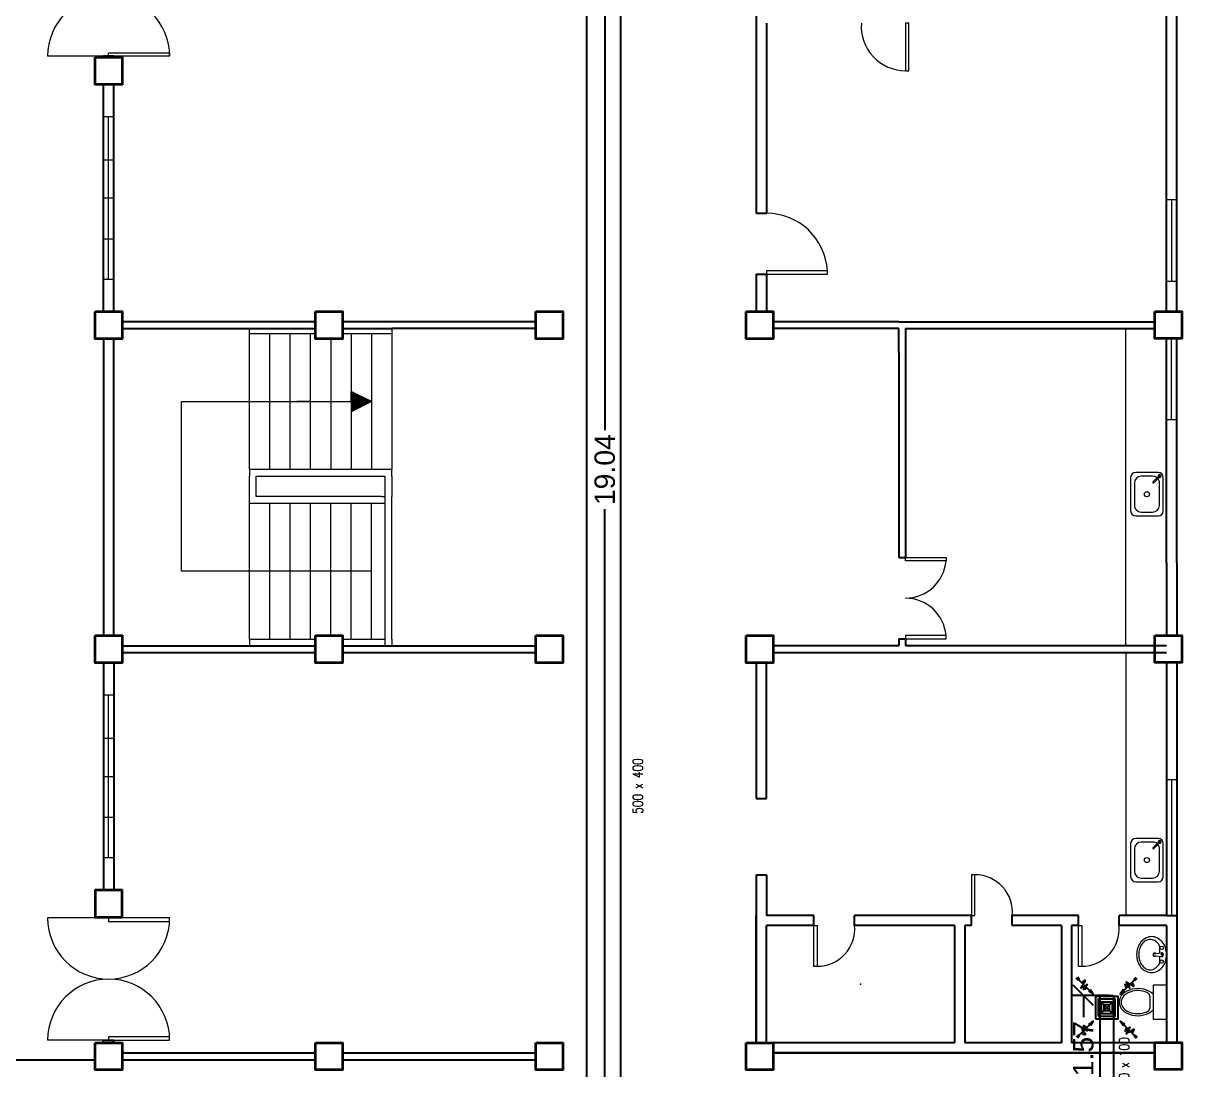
# Model space of a CAD drawing. Header units: millimetres. Extents: x 3 to 434, y 1 to 233.
# Drawn here: x 360.63 to 377.72, y 109.24 to 124.66 of the extents above; entities that cross this region are included whole.
import ezdxf

# ---------------------------------------------------------------- set-up
doc = ezdxf.new("R2010")
doc.units = ezdxf.units.MM
doc.header["$MEASUREMENT"] = 0
for name, color, linetype in [('AIR', 7, 'Continuous'), ('AIR-00', 8, 'Continuous'), ('AIR-03', 30, 'Continuous'), ('dimen', 7, 'Continuous'), ('ducting label', 7, 'Continuous'), ('exhaust', 1, 'Continuous')]:
    doc.layers.add(name, color=color, linetype=linetype)
doc.styles.add('Arch-Dim', font='simplex.shx', dxfattribs={"width": 0.75})
doc.styles.get("Standard").update_dxf_attribs({"font": 'arial.ttf'})
doc.dimstyles.new('Copy of dimension', dxfattribs={"dimtxt": 0.3, "dimasz": 0.3, "dimexe": 0.18, "dimexo": 0.0625, "dimgap": 0.09, "dimtad": 0, "dimzin": 0, "dimdsep": 46, "dimtxsty": 'Standard', "dimblk": 'OBLIQUE', "dimcen": 0.09, "dimclrd": 256, "dimclre": 256, "dimclrt": 256, "dimadec": 0, "dimazin": 0, "dimtfac": 1, "dimtofl": 0, "dimtmove": 0, "dimatfit": 3, "dimldrblk": 'OBLIQUE', "dimfxl": 1, "dimtolj": 1, "dimtzin": 0, "dimarcsym": 0})

# ---------------------------------------------------------------- blocks, each defined once
blk = doc.blocks.new('GRILL-C-IN')
at = {"layer": 'AIR-00', "ltscale": 3}
for p, q in [((-0.623, 0.601), (-0.674, 0.651)), ((-0.601, 0.623), (-0.651, 0.674)), ((-0.637, 0.637), (-0.3, 0.3)), ((0.637, 0.637), (0.3, 0.3)), ((0.601, 0.623), (0.651, 0.674)), ((0.623, 0.601), (0.674, 0.651)), ((-0.637, -0.637), (-0.3, -0.3)), ((0.637, -0.637), (0.3, -0.3)), ((-0.623, -0.601), (-0.674, -0.651)), ((-0.601, -0.623), (-0.651, -0.674)), ((0.601, -0.623), (0.651, -0.674)), ((0.623, -0.601), (0.674, -0.651))]:
    blk.add_line(p, q, dxfattribs=at)
at = {"layer": 'AIR-00', "color": 50}
for p, q in [((-0.188, 0.187), (0.187, -0.188)), ((0.187, 0.187), (-0.188, -0.188))]:
    blk.add_line(p, q, dxfattribs=at)
at = {"layer": 'AIR-00', "ltscale": 3}
for points in [[(-0.362, 0.393), (-0.393, 0.362), (-0.3, 0.3)], [(0.393, 0.362), (0.362, 0.393), (0.3, 0.3)], [(-0.362, -0.393), (-0.393, -0.362), (-0.3, -0.3)], [(0.393, -0.362), (0.362, -0.393), (0.3, -0.3)]]:
    blk.add_lwpolyline(points, close=True, dxfattribs=at)
at = {"layer": 'AIR-00', "color": 50}
for points in [[(-0.188, -0.188), (0.187, -0.188), (0.187, 0.187), (-0.188, 0.187)], [(-0.125, -0.125), (0.125, -0.125), (0.125, 0.125), (-0.125, 0.125)], [(-0.062, -0.062), (0.062, -0.062), (0.062, 0.062), (-0.062, 0.062)]]:
    blk.add_lwpolyline(points, close=True, dxfattribs=at)
at = {"layer": 'AIR-00', "ltscale": 3}
for points in [[(-0.441, 0.441), (-0.512, 0.404), (-0.432, 0.514), (-0.568, 0.43), (-0.477, 0.6), (-0.561, 0.561)], [(0.441, 0.441), (0.404, 0.512), (0.514, 0.432), (0.43, 0.568), (0.6, 0.477), (0.561, 0.561)], [(-0.441, -0.441), (-0.512, -0.404), (-0.432, -0.514), (-0.568, -0.43), (-0.477, -0.6), (-0.561, -0.561)], [(0.441, -0.441), (0.404, -0.512), (0.514, -0.432), (0.43, -0.568), (0.6, -0.477), (0.561, -0.561)]]:
    blk.add_spline(points, degree=3, dxfattribs=at)
for points in [[(-0.3, 0.3), (-0.362, 0.393), (-0.393, 0.362)], [(0.3, 0.3), (0.393, 0.362), (0.362, 0.393)], [(-0.3, -0.3), (-0.362, -0.393), (-0.393, -0.362)], [(0.3, -0.3), (0.393, -0.362), (0.362, -0.393)]]:
    blk.add_solid(points, dxfattribs=at)
at = {"layer": 'AIR-03', "color": 6}
blk.add_lwpolyline([(-0.25, -0.25), (0.25, -0.25), (0.25, 0.25), (-0.25, 0.25)], close=True, dxfattribs=at)
blk = doc.blocks.new('_Oblique')
at = {"color": 0, "linetype": 'ByBlock', "lineweight": -2}
blk.add_line((-0.5, -0.5), (0.5, 0.5), dxfattribs=at)
blk = doc.blocks.new('*D119')
at = {"layer": 'Defpoints', "color": 0, "transparency": 16777216}
for p in [(369.441, 127.6), (369.21, 108.564), (369.541, 108.564)]:
    blk.add_point(p, dxfattribs=at)
at = {"layer": 'dimen', "lineweight": -2, "transparency": 16777216}
for p, q in [((369.379, 127.6), (369.03, 127.6)), ((369.21, 127.6), (369.21, 118.664)), ((369.21, 108.564), (369.21, 117.501)), ((369.479, 108.564), (369.03, 108.564))]:
    blk.add_line(p, q, dxfattribs=at)
at = {"layer": 'dimen', "lineweight": -2, "transparency": 16777216, "xscale": 0.3, "yscale": 0.3, "zscale": 0.3}
for p, rotation in [((369.21, 127.6), 90), ((369.21, 108.564), 270)]:
    blk.add_blockref('_Oblique', p, dxfattribs=dict(at, rotation=rotation))
at = {"layer": 'dimen', "transparency": 16777216, "insert": (369.21, 118.082), "char_height": 0.3, "attachment_point": 5, "rotation": 90}
blk.add_mtext('\\A1;19.04', dxfattribs=at)
blk = doc.blocks.new('*D153')
at = {"layer": 'Defpoints', "color": 0, "transparency": 16777216}
for p in [(376.266, 110.333), (376.711, 110.333), (376.711, 108.764)]:
    blk.add_point(p, dxfattribs=at)
at = {"layer": 'dimen', "lineweight": -2, "transparency": 16777216}
for p, q in [((376.649, 110.333), (376.086, 110.333)), ((376.266, 110.333), (376.266, 110.014)), ((376.266, 108.764), (376.266, 109.083)), ((376.649, 108.764), (376.086, 108.764))]:
    blk.add_line(p, q, dxfattribs=at)
at = {"layer": 'dimen', "lineweight": -2, "transparency": 16777216, "xscale": 0.3, "yscale": 0.3, "zscale": 0.3}
for p, rotation in [((376.266, 110.333), 90), ((376.266, 108.764), 270)]:
    blk.add_blockref('_Oblique', p, dxfattribs=dict(at, rotation=rotation))
at = {"layer": 'dimen', "transparency": 16777216, "insert": (376.266, 109.549), "char_height": 0.3, "attachment_point": 5, "rotation": 90}
blk.add_mtext('\\A1;1.57', dxfattribs=at)

msp = doc.modelspace()

# ---------------------------------------------------------------- linework, layer by layer
at = {"color": 8, "linetype": 'ByBlock', "lineweight": 25}
for p, q in [((377.643, 120.414), (377.643, 126.389)), ((371.443, 125.986), (371.443, 121.861)), ((377.493, 120.411), (377.493, 125.989)), ((371.593, 124.662), (371.593, 121.861)), ((361.818, 124.161), (361.818, 124.174)), ((361.968, 124.161), (361.968, 124.174)), ((361.818, 120.411), (361.818, 123.761)), ((361.968, 120.411), (361.968, 123.761)), ((371.443, 121.861), (371.593, 121.861)), ((371.443, 120.961), (371.443, 120.761)), ((371.443, 120.961), (371.593, 120.961)), ((371.593, 120.961), (371.593, 120.861)), ((371.593, 120.961), (371.593, 120.411)), ((371.443, 120.761), (371.443, 120.761)), ((371.443, 120.761), (371.443, 120.411)), ((364.943, 120.261), (362.093, 120.261)), ((362.093, 120.161), (364.943, 120.161)), ((368.193, 120.261), (365.343, 120.261)), ((365.343, 120.161), (366.068, 120.161)), ((368.193, 120.161), (366.068, 120.161)), ((373.543, 120.261), (371.693, 120.261)), ((373.543, 120.161), (371.693, 120.161)), ((373.543, 120.261), (377.318, 120.261)), ((373.543, 119.811), (373.543, 120.161)), ((373.643, 120.161), (373.643, 116.788)), ((373.643, 120.161), (377.318, 120.161)), ((361.818, 120.011), (361.818, 115.636)), ((361.968, 118.086), (361.968, 120.011)), ((377.493, 116.711), (377.493, 120.014)), ((377.643, 116.711), (377.643, 120.014)), ((373.543, 119.811), (373.543, 116.788)), ((361.968, 117.986), (361.968, 118.086)), ((361.968, 117.686), (361.968, 117.986)), ((361.968, 117.586), (361.968, 117.686)), ((361.968, 115.636), (361.968, 117.586)), ((373.543, 116.788), (373.643, 116.788)), ((377.493, 116.711), (377.493, 115.639)), ((377.643, 116.711), (377.643, 115.639)), ((373.543, 115.588), (373.643, 115.588)), ((373.543, 115.588), (373.543, 115.488)), ((373.643, 115.588), (373.643, 115.488)), ((362.093, 115.486), (364.943, 115.486)), ((362.093, 115.386), (364.943, 115.386)), ((365.343, 115.486), (368.193, 115.486)), ((365.343, 115.386), (368.193, 115.386)), ((371.693, 115.488), (373.393, 115.488)), ((371.693, 115.388), (376.443, 115.388)), ((373.393, 115.488), (373.543, 115.488)), ((373.393, 115.488), (373.543, 115.488)), ((373.393, 115.388), (377.493, 115.388)), ((373.643, 115.488), (376.443, 115.488)), ((373.643, 115.488), (377.493, 115.488)), ((361.818, 115.236), (361.818, 111.886)), ((361.968, 115.236), (361.968, 111.886)), ((371.443, 115.236), (371.443, 113.236)), ((371.593, 113.236), (371.593, 115.236)), ((377.493, 115.239), (377.493, 111.511)), ((377.643, 115.239), (377.643, 111.511)), ((371.443, 113.236), (371.593, 113.236)), ((371.443, 112.111), (371.443, 109.636)), ((371.443, 112.111), (371.593, 112.111)), ((371.593, 112.111), (371.593, 111.511)), ((361.818, 111.486), (361.818, 111.474)), ((361.968, 111.486), (361.968, 111.474)), ((374.618, 111.511), (372.893, 111.511)), ((376.193, 111.511), (375.218, 111.511)), ((377.493, 111.511), (376.793, 111.511)), ((377.493, 111.511), (377.643, 111.511)), ((377.643, 111.511), (377.643, 109.639)), ((377.493, 111.361), (377.493, 109.636)), ((361.818, 110.577), (361.818, 110.571)), ((361.968, 110.577), (361.968, 110.571)), ((361.818, 109.674), (361.818, 109.661)), ((361.968, 109.674), (361.968, 109.661)), ((374.368, 109.636), (371.593, 109.636)), ((375.943, 109.636), (374.518, 109.636)), ((377.493, 109.636), (376.093, 109.636)), ((362.093, 109.486), (364.943, 109.486)), ((362.093, 109.386), (364.943, 109.386)), ((365.343, 109.486), (368.193, 109.486)), ((365.343, 109.386), (368.193, 109.386)), ((371.693, 109.486), (377.318, 109.486)), ((377.318, 109.486), (371.693, 109.486))]:
    msp.add_line(p, q, dxfattribs=at)
at = {"color": 8, "lineweight": 13}
for p, q in [((361.893, 124.224), (362.793, 124.224)), ((361.893, 124.174), (361.893, 124.224)), ((362.793, 124.224), (362.793, 124.174)), ((361.893, 124.174), (360.993, 124.174)), ((362.793, 124.174), (361.893, 124.174)), ((361.893, 111.474), (360.993, 111.474)), ((362.793, 111.474), (361.893, 111.474)), ((361.893, 111.474), (361.893, 111.424)), ((361.893, 111.424), (362.793, 111.424)), ((362.793, 111.424), (362.793, 111.474)), ((362.793, 109.724), (361.893, 109.724)), ((361.893, 109.724), (361.893, 109.674)), ((362.793, 109.674), (362.793, 109.724)), ((361.893, 109.674), (360.993, 109.674)), ((361.893, 109.674), (362.793, 109.674))]:
    msp.add_line(p, q, dxfattribs=at)
at = {"color": 8, "lineweight": 25}
for p, q in [((361.968, 124.174), (361.818, 124.174)), ((361.818, 124.161), (361.818, 124.174)), ((361.968, 124.161), (361.968, 124.174)), ((361.968, 123.761), (361.818, 123.761)), ((361.968, 111.886), (361.818, 111.886)), ((361.818, 111.486), (361.818, 111.474)), ((361.968, 111.474), (361.818, 111.474)), ((361.968, 111.486), (361.968, 111.474)), ((361.818, 109.674), (361.968, 109.674)), ((361.818, 109.636), (361.818, 109.674)), ((361.968, 109.636), (361.968, 109.674)), ((358.693, 109.386), (361.693, 109.386))]:
    msp.add_line(p, q, dxfattribs=at)
at = {"color": 8, "lineweight": 9}
for p, q in [((361.818, 123.286), (361.968, 123.286)), ((361.818, 122.086), (361.818, 123.286)), ((361.893, 120.886), (361.893, 123.286)), ((361.968, 123.286), (361.968, 120.886)), ((361.818, 122.649), (361.968, 122.649)), ((361.818, 122.086), (361.818, 120.886)), ((361.818, 122.086), (361.968, 122.086)), ((361.818, 121.486), (361.968, 121.486)), ((361.968, 120.886), (361.818, 120.886)), ((361.818, 114.761), (361.968, 114.761)), ((361.818, 113.561), (361.818, 114.761)), ((361.893, 112.361), (361.893, 114.761)), ((361.968, 114.761), (361.968, 112.361)), ((361.818, 114.124), (361.968, 114.124)), ((361.818, 113.561), (361.818, 112.361)), ((361.818, 113.561), (361.968, 113.561)), ((361.818, 112.961), (361.968, 112.961)), ((361.968, 112.361), (361.818, 112.361)), ((377.296, 110.948), (377.418, 110.962)), ((377.296, 110.919), (377.418, 110.906)), ((377.494, 110.484), (377.294, 110.484)), ((377.294, 110.484), (377.294, 109.984)), ((377.494, 109.984), (377.494, 110.484)), ((377.244, 110.324), (377.244, 110.143)), ((377.294, 109.984), (377.494, 109.984))]:
    msp.add_line(p, q, dxfattribs=at)
at = {"color": 8, "linetype": 'ByBlock', "lineweight": 9}
for p, q in [((377.643, 122.061), (377.493, 122.061)), ((377.568, 122.061), (377.568, 120.861)), ((377.643, 120.861), (377.643, 122.061)), ((377.493, 120.861), (377.643, 120.861)), ((363.968, 120.086), (363.968, 120.161)), ((366.068, 120.161), (366.068, 120.086)), ((376.893, 115.488), (376.893, 120.163)), ((363.968, 118.086), (363.968, 120.086)), ((364.943, 120.086), (363.968, 120.086)), ((364.268, 118.086), (364.268, 120.086)), ((364.568, 118.086), (364.568, 120.086)), ((364.868, 118.086), (364.868, 120.086)), ((365.168, 120.011), (365.168, 118.086)), ((366.068, 120.086), (365.343, 120.086)), ((365.468, 120.086), (365.468, 118.086)), ((365.768, 120.086), (365.768, 118.086)), ((366.068, 120.086), (366.068, 118.086)), ((377.568, 118.814), (377.568, 120.014)), ((377.643, 120.014), (377.643, 118.814)), ((362.968, 116.586), (362.968, 119.086)), ((362.968, 119.086), (365.468, 119.086)), ((364.868, 119.086), (364.668, 119.086)), ((364.868, 119.086), (365.068, 119.086)), ((365.468, 119.086), (365.468, 119.236)), ((365.768, 119.086), (365.468, 119.236)), ((365.468, 119.086), (365.768, 119.086)), ((365.468, 119.086), (365.468, 118.936)), ((365.768, 119.086), (365.468, 118.936)), ((365.478, 119.086), (365.478, 119.231)), ((365.478, 119.086), (365.478, 118.941)), ((365.488, 119.086), (365.488, 119.226)), ((365.488, 119.086), (365.488, 118.946)), ((365.498, 119.086), (365.498, 119.221)), ((365.498, 119.086), (365.498, 118.951)), ((365.508, 119.086), (365.508, 119.216)), ((365.508, 119.086), (365.508, 118.956)), ((365.518, 119.086), (365.518, 119.211)), ((365.518, 119.086), (365.518, 118.961)), ((365.528, 119.086), (365.528, 119.206)), ((365.528, 119.086), (365.528, 118.966)), ((365.538, 119.086), (365.538, 119.201)), ((365.538, 119.086), (365.538, 118.971)), ((365.548, 119.086), (365.548, 119.196)), ((365.548, 119.086), (365.548, 118.976)), ((365.558, 119.086), (365.558, 119.191)), ((365.558, 119.086), (365.558, 118.981)), ((365.568, 119.086), (365.568, 119.186)), ((365.568, 119.086), (365.568, 118.986)), ((365.578, 119.086), (365.578, 119.181)), ((365.578, 119.086), (365.578, 118.991)), ((365.588, 119.086), (365.588, 119.176)), ((365.588, 119.086), (365.588, 118.996)), ((365.598, 119.086), (365.598, 119.171)), ((365.598, 119.086), (365.598, 119.001)), ((365.608, 119.086), (365.608, 119.166)), ((365.608, 119.086), (365.608, 119.006)), ((365.618, 119.086), (365.618, 119.161)), ((365.618, 119.086), (365.618, 119.011)), ((365.628, 119.086), (365.628, 119.156)), ((365.628, 119.086), (365.628, 119.016)), ((365.638, 119.086), (365.638, 119.151)), ((365.638, 119.086), (365.638, 119.021)), ((365.648, 119.086), (365.648, 119.146)), ((365.648, 119.086), (365.648, 119.026)), ((365.658, 119.086), (365.658, 119.141)), ((365.658, 119.086), (365.658, 119.031)), ((365.668, 119.086), (365.668, 119.136)), ((365.668, 119.086), (365.668, 119.036)), ((365.678, 119.086), (365.678, 119.131)), ((365.678, 119.086), (365.678, 119.041)), ((365.688, 119.086), (365.688, 119.126)), ((365.688, 119.086), (365.688, 119.046)), ((365.698, 119.086), (365.698, 119.121)), ((365.698, 119.086), (365.698, 119.051)), ((365.708, 119.086), (365.708, 119.116)), ((365.708, 119.086), (365.708, 119.056)), ((365.718, 119.086), (365.718, 119.111)), ((365.718, 119.086), (365.718, 119.061)), ((365.728, 119.086), (365.728, 119.106)), ((365.728, 119.086), (365.728, 119.066)), ((365.738, 119.086), (365.738, 119.101)), ((365.738, 119.086), (365.738, 119.071)), ((365.748, 119.086), (365.748, 119.096)), ((365.748, 119.086), (365.748, 119.076)), ((365.758, 119.086), (365.758, 119.091)), ((365.758, 119.086), (365.758, 119.081)), ((377.643, 118.814), (377.493, 118.814)), ((366.068, 118.086), (363.968, 118.086)), ((363.968, 118.086), (363.968, 117.986)), ((366.068, 117.986), (366.068, 118.086)), ((363.968, 117.686), (363.968, 117.986)), ((364.068, 117.686), (364.068, 117.986)), ((364.068, 117.986), (365.918, 117.986)), ((365.918, 117.986), (365.968, 117.986)), ((365.968, 117.986), (365.968, 117.686)), ((366.068, 117.986), (366.068, 117.686)), ((363.968, 115.586), (363.968, 117.686)), ((363.968, 117.586), (365.968, 117.586)), ((365.918, 117.686), (364.068, 117.686)), ((364.268, 115.586), (364.268, 117.586)), ((364.568, 115.586), (364.568, 117.586)), ((364.868, 115.586), (364.868, 117.586)), ((365.168, 115.636), (365.168, 117.586)), ((365.468, 115.586), (365.468, 117.586)), ((365.768, 115.586), (365.768, 117.586)), ((365.918, 117.686), (365.968, 117.686)), ((365.968, 117.686), (365.968, 115.486)), ((366.068, 117.586), (366.068, 117.686)), ((366.068, 115.586), (366.068, 117.586)), ((363.968, 116.586), (362.968, 116.586)), ((365.768, 116.586), (363.968, 116.586)), ((363.968, 115.586), (363.968, 115.486)), ((363.968, 115.586), (364.943, 115.586)), ((365.343, 115.586), (365.968, 115.586)), ((366.068, 115.586), (366.068, 115.486)), ((376.893, 115.388), (376.893, 111.511)), ((371.443, 115.236), (371.593, 115.236)), ((377.643, 113.511), (377.493, 113.511)), ((377.568, 113.511), (377.568, 111.511)), ((377.643, 111.511), (377.643, 113.511))]:
    msp.add_line(p, q, dxfattribs=at)
at = {"color": 8, "linetype": 'ByBlock', "lineweight": 13}
for p, q in [((372.493, 121.011), (371.593, 121.011)), ((371.593, 121.011), (371.593, 120.961)), ((372.493, 120.961), (372.493, 121.011)), ((371.593, 120.961), (372.493, 120.961)), ((373.643, 116.788), (374.243, 116.788)), ((373.643, 116.738), (373.643, 116.788)), ((374.243, 116.738), (373.643, 116.738)), ((374.243, 116.788), (374.243, 116.738)), ((374.243, 115.638), (373.643, 115.638)), ((373.643, 115.638), (373.643, 115.588)), ((373.643, 115.588), (374.243, 115.588)), ((374.243, 115.588), (374.243, 115.638))]:
    msp.add_line(p, q, dxfattribs=at)
at = {"color": 8, "lineweight": 9, "ltscale": 0.4}
for p, q in [((376.963, 117.965), (376.963, 117.475)), ((377.368, 118.04), (377.038, 118.04)), ((377.288, 117.985), (377.118, 117.985)), ((377.384, 117.993), (377.293, 117.902)), ((377.396, 117.981), (377.305, 117.89)), ((377.443, 117.475), (377.443, 117.965)), ((377.018, 117.885), (377.018, 117.555)), ((377.388, 117.555), (377.388, 117.885)), ((377.038, 117.4), (377.368, 117.4)), ((377.118, 117.455), (377.288, 117.455)), ((377.368, 112.648), (377.038, 112.648)), ((377.288, 112.593), (377.118, 112.593)), ((377.384, 112.601), (377.293, 112.51)), ((376.963, 112.573), (376.963, 112.083)), ((377.018, 112.493), (377.018, 112.163)), ((377.396, 112.589), (377.305, 112.498)), ((377.388, 112.163), (377.388, 112.493)), ((377.443, 112.083), (377.443, 112.573)), ((377.038, 112.008), (377.368, 112.008)), ((377.118, 112.063), (377.288, 112.063))]:
    msp.add_line(p, q, dxfattribs=at)
at = {"color": 8, "linetype": 'ByBlock', "lineweight": 25, "ltscale": 0.3}
for p, q in [((371.443, 109.636), (371.443, 111.511)), ((372.293, 111.511), (371.593, 111.511)), ((372.293, 111.361), (372.293, 111.511)), ((374.618, 111.511), (372.893, 111.511)), ((372.893, 111.361), (372.893, 111.511)), ((374.618, 111.361), (374.618, 111.511)), ((376.193, 111.511), (375.218, 111.511)), ((375.218, 111.361), (375.218, 111.511)), ((376.193, 111.361), (376.193, 111.511)), ((377.493, 111.511), (376.793, 111.511)), ((376.793, 111.361), (376.793, 111.511)), ((371.593, 109.636), (371.593, 111.361)), ((372.293, 111.361), (371.593, 111.361)), ((374.368, 111.361), (372.893, 111.361)), ((374.368, 111.361), (374.368, 109.636)), ((374.518, 111.361), (374.518, 109.636)), ((374.618, 111.361), (374.518, 111.361)), ((375.943, 111.361), (375.218, 111.361)), ((375.943, 111.361), (375.943, 109.636)), ((376.093, 111.361), (376.093, 109.636)), ((376.193, 111.361), (376.093, 111.361)), ((376.193, 111.361), (376.093, 111.361)), ((377.493, 111.361), (376.793, 111.361))]:
    msp.add_line(p, q, dxfattribs=at)
at = {"color": 8, "lineweight": 13, "ltscale": 0.03}
for points in [[(373.693, 124.662), (373.643, 124.662), (373.643, 123.962), (373.693, 123.962)], [(374.618, 111.511), (374.668, 111.511), (374.668, 112.111), (374.618, 112.111)], [(372.293, 111.361), (372.343, 111.361), (372.343, 110.761), (372.293, 110.761)], [(376.193, 111.361), (376.243, 111.361), (376.243, 110.761), (376.193, 110.761)]]:
    msp.add_lwpolyline(points, close=True, dxfattribs=at)
at = {"color": 8, "lineweight": 35}
for points in [[(361.693, 124.161), (362.093, 124.161), (362.093, 123.761), (361.693, 123.761)], [(361.693, 111.486), (362.093, 111.486), (362.093, 111.886), (361.693, 111.886)]]:
    msp.add_lwpolyline(points, close=True, dxfattribs=at)
at = {"color": 8, "lineweight": 9}
for points in [[(361.818, 120.886), (361.818, 123.286), (361.968, 123.286), (361.968, 120.886)], [(361.818, 123.286), (361.968, 123.286), (361.968, 120.886), (361.818, 120.886)], [(361.818, 112.361), (361.818, 114.761), (361.968, 114.761), (361.968, 112.361)], [(361.818, 114.761), (361.968, 114.761), (361.968, 112.361), (361.818, 112.361)]]:
    msp.add_lwpolyline(points, close=True, dxfattribs=at)
at = {"color": 8, "linetype": 'ByBlock', "lineweight": 35}
for points in [[(361.693, 120.411), (362.093, 120.411), (362.093, 120.011), (361.693, 120.011)], [(364.943, 120.411), (365.343, 120.411), (365.343, 120.011), (364.943, 120.011)], [(368.193, 120.411), (368.593, 120.411), (368.593, 120.011), (368.193, 120.011)], [(371.293, 120.411), (371.693, 120.411), (371.693, 120.011), (371.293, 120.011)], [(377.318, 120.414), (377.718, 120.414), (377.718, 120.014), (377.318, 120.014)], [(361.693, 115.636), (362.093, 115.636), (362.093, 115.236), (361.693, 115.236)], [(364.943, 115.636), (365.343, 115.636), (365.343, 115.236), (364.943, 115.236)], [(368.193, 115.636), (368.593, 115.636), (368.593, 115.236), (368.193, 115.236)], [(371.293, 115.636), (371.693, 115.636), (371.693, 115.236), (371.293, 115.236)], [(377.318, 115.639), (377.718, 115.639), (377.718, 115.239), (377.318, 115.239)], [(361.693, 109.636), (362.093, 109.636), (362.093, 109.236), (361.693, 109.236)], [(364.943, 109.636), (365.343, 109.636), (365.343, 109.236), (364.943, 109.236)], [(368.193, 109.636), (368.593, 109.636), (368.593, 109.236), (368.193, 109.236)], [(371.293, 109.636), (371.693, 109.636), (371.693, 109.236), (371.293, 109.236)], [(377.318, 109.639), (377.718, 109.639), (377.718, 109.239), (377.318, 109.239)]]:
    msp.add_lwpolyline(points, close=True, dxfattribs=at)
at = {"color": 8, "lineweight": 9}
msp.add_lwpolyline([(377.273, 111.199, 0.11576), (377.19, 111.18, 0.104047), (377.116, 111.121, 0.090875), (377.069, 111.037, 0.083344), (377.052, 110.934, 0.083344), (377.069, 110.83, 0.090875), (377.116, 110.746, 0.104047), (377.19, 110.688, 0.11576), (377.273, 110.669, 0.11576), (377.355, 110.688, 0.104047), (377.429, 110.746, 0.090875), (377.476, 110.83, 0.083344), (377.494, 110.934, 0.083344), (377.476, 111.037, 0.090875), (377.429, 111.121, 0.104047), (377.355, 111.18, 0.11576)], format="xyb", close=True, dxfattribs=at)
for points in [[(377.252, 111.156, 0.124838), (377.189, 111.141, 0.105788), (377.132, 111.091, 0.086697), (377.095, 111.021, 0.076776), (377.082, 110.934, 0.076776), (377.095, 110.846, 0.086697), (377.132, 110.777, 0.105788), (377.189, 110.727, 0.124838), (377.252, 110.711, 0.124838), (377.314, 110.727, 0.105788), (377.372, 110.777, 0.040067), (377.392, 110.807), (377.392, 110.91, 0.040067)], [(377.392, 110.958), (377.392, 111.06, 0.040067), (377.372, 111.091, 0.105788), (377.314, 111.141, 0.124838), (377.252, 111.156, 0.124838)]]:
    msp.add_lwpolyline(points, format="xyb", dxfattribs=at)
at = {"color": 8, "lineweight": 9, "ltscale": 0.4}
for centre in [(377.203, 117.72), (377.203, 112.328)]:
    msp.add_circle(centre, 0.0375, dxfattribs=at)
at = {"color": 8, "lineweight": 9}
for centre, radius in [((377.421, 111.035), 0.0255), ((377.427, 110.934), 0.0095), ((377.421, 110.832), 0.0255)]:
    msp.add_circle(centre, radius, dxfattribs=at)
at = {"color": 8, "lineweight": 13}
for centre, start, end in [((361.893, 124.174), 0, 180), ((361.893, 111.474), 180, 0), ((361.893, 109.674), 0, 180)]:
    msp.add_arc(centre, 0.9, start, end, dxfattribs=at)
at = {"color": 8, "lineweight": 13, "ltscale": 0.03}
for centre, radius, start, end in [((373.643, 124.614), 0.652, 175.7578, 270), ((374.668, 111.559), 0.552, 355.0209, 90), ((372.343, 111.314), 0.552, 270, 4.9791), ((376.243, 111.314), 0.552, 270, 4.9791)]:
    msp.add_arc(centre, radius, start, end, dxfattribs=at)
at = {"color": 8, "linetype": 'ByBlock', "lineweight": 13}
for centre, radius, start, end in [((371.593, 120.961), 0.9, 3.1847, 90), ((373.643, 116.788), 0.6, 270, 355.2198), ((373.643, 115.588), 0.6, 4.7802, 90)]:
    msp.add_arc(centre, radius, start, end, dxfattribs=at)
at = {"color": 8, "lineweight": 9, "ltscale": 0.4}
for centre, radius, start, end in [((377.038, 117.965), 0.075, 90, 180), ((377.118, 117.885), 0.1, 90, 180), ((377.288, 117.885), 0.1, 50.0132, 90), ((377.299, 117.896), 0.00874, 135, 315), ((377.288, 117.885), 0.1, 0, 39.9868), ((377.368, 117.965), 0.075, 0, 90), ((377.39, 117.987), 0.0217, 248.7565, 201.2435), ((377.39, 117.987), 0.0145, 262.0499, 187.9501), ((377.39, 117.987), 0.00874, 315, 135), ((377.118, 117.555), 0.1, 180, 270), ((377.288, 117.555), 0.1, 270, 0), ((377.038, 117.475), 0.075, 180, 270), ((377.368, 117.475), 0.075, 270, 0), ((377.038, 112.573), 0.075, 90, 180), ((377.118, 112.493), 0.1, 90, 180), ((377.288, 112.493), 0.1, 50.0132, 90), ((377.368, 112.573), 0.075, 0, 90), ((377.39, 112.595), 0.0217, 248.7565, 201.2435), ((377.39, 112.595), 0.0145, 262.0499, 187.9501), ((377.39, 112.595), 0.00874, 315, 135), ((377.299, 112.504), 0.00874, 135, 315), ((377.288, 112.493), 0.1, 0, 39.9868), ((377.038, 112.083), 0.075, 180, 270), ((377.118, 112.163), 0.1, 180, 270), ((377.288, 112.163), 0.1, 270, 0), ((377.368, 112.083), 0.075, 270, 0)]:
    msp.add_arc(centre, radius, start, end, dxfattribs=at)
at = {"color": 8, "lineweight": 9}
for centre, radius, start, end in [((377.319, 110.934), 0.025, 161.3793, 198.6207), ((377.39, 110.934), 0.0948, 171.2026, 188.7974), ((377.319, 110.934), 0.025, 48.7978, 143.6932), ((377.319, 110.934), 0.025, 216.3068, 311.2022), ((377.421, 110.934), 0.028, 263.7545, 96.2455), ((377.194, 110.324), 0.05, 0, 61.8499), ((377.194, 110.143), 0.05, 298.0084, 360)]:
    msp.add_arc(centre, radius, start, end, dxfattribs=at)
msp.add_ellipse((377.069, 110.234), major_axis=(0.275, 0), ratio=0.727273, start_param=0.612555, end_param=5.670631, dxfattribs=at)
msp.add_open_spline([(377.217, 110.369), (377.201, 110.377), (377.183, 110.385), (377.092, 110.412), (377.004, 110.407), (376.873, 110.349), (376.832, 110.299), (376.818, 110.201), (376.844, 110.148), (376.955, 110.074), (377.039, 110.057), (377.153, 110.072), (377.188, 110.084), (377.217, 110.099)], degree=3, knots=[0.937253, 0.937253, 0.937253, 0.937253, 1.185372, 1.185372, 2.113864, 2.113864, 3.042356, 3.042356, 3.970847, 3.970847, 4.899339, 4.899339, 5.346062, 5.346062, 5.346062, 5.346062], dxfattribs=at)
at = {"color": 8, "linetype": 'ByBlock', "lineweight": 9, "ltscale": 0.3}
msp.add_point((372.981, 110.499), dxfattribs=at)
at = {"layer": 'exhaust'}
for p, q in [((368.941, 137.207), (368.941, 108.164)), ((369.441, 137.308), (369.441, 108.164)), ((376.511, 110.333), (376.511, 108.864)), ((376.511, 110.333), (376.711, 110.333)), ((376.711, 110.333), (376.711, 108.764))]:
    msp.add_line(p, q, dxfattribs=at)

# ---------------------------------------------------------------- block references
at = {"layer": 'AIR', "xscale": 0.6658363358532475, "yscale": 0.6658363358532475, "zscale": 0.6658363358532475}
msp.add_blockref('GRILL-C-IN', (376.611, 110.152), dxfattribs=at)

# ---------------------------------------------------------------- texts
at = {"layer": 'ducting label', "color": 240, "linetype": 'Continuous', "lineweight": 25, "true_color": 0xed1f24, "insert": (369.621, 113.012), "char_height": 0.15, "attachment_point": 1, "rotation": 90, "style": 'Arch-Dim'}
msp.add_mtext_dynamic_manual_height_columns('\\A1;500 x 400', width=1.19515, gutter_width=1.011, heights=[0], dxfattribs=at)
at = {"layer": 'exhaust', "color": 240, "linetype": 'Continuous', "lineweight": 25, "true_color": 0xed1f24, "insert": (376.794, 108.901), "char_height": 0.15, "attachment_point": 1, "rotation": 90, "style": 'Arch-Dim'}
msp.add_mtext_dynamic_manual_height_columns('\\A1;200 x 100', width=1.19515, gutter_width=1.011, heights=[0], dxfattribs=at)

# ---------------------------------------------------------------- dimensions: what is measured, and where the dimension line sits
at = {"layer": 'dimen'}
for base, p1, p2, picture, middle in [((369.21, 108.564), (369.441, 127.6), (369.541, 108.564), '*D119', (369.21, 118.082)), ((376.266, 110.333), (376.711, 108.764), (376.711, 110.333), '*D153', (376.266, 109.549))]:
    dim = msp.add_linear_dim(base=base, p1=p1, p2=p2, angle=90, dimstyle='Copy of dimension', dxfattribs=at)
    dim.commit()
    dim.dimension.update_dxf_attribs({"geometry": picture, "text_midpoint": middle})

doc.saveas('drawing.dxf')
